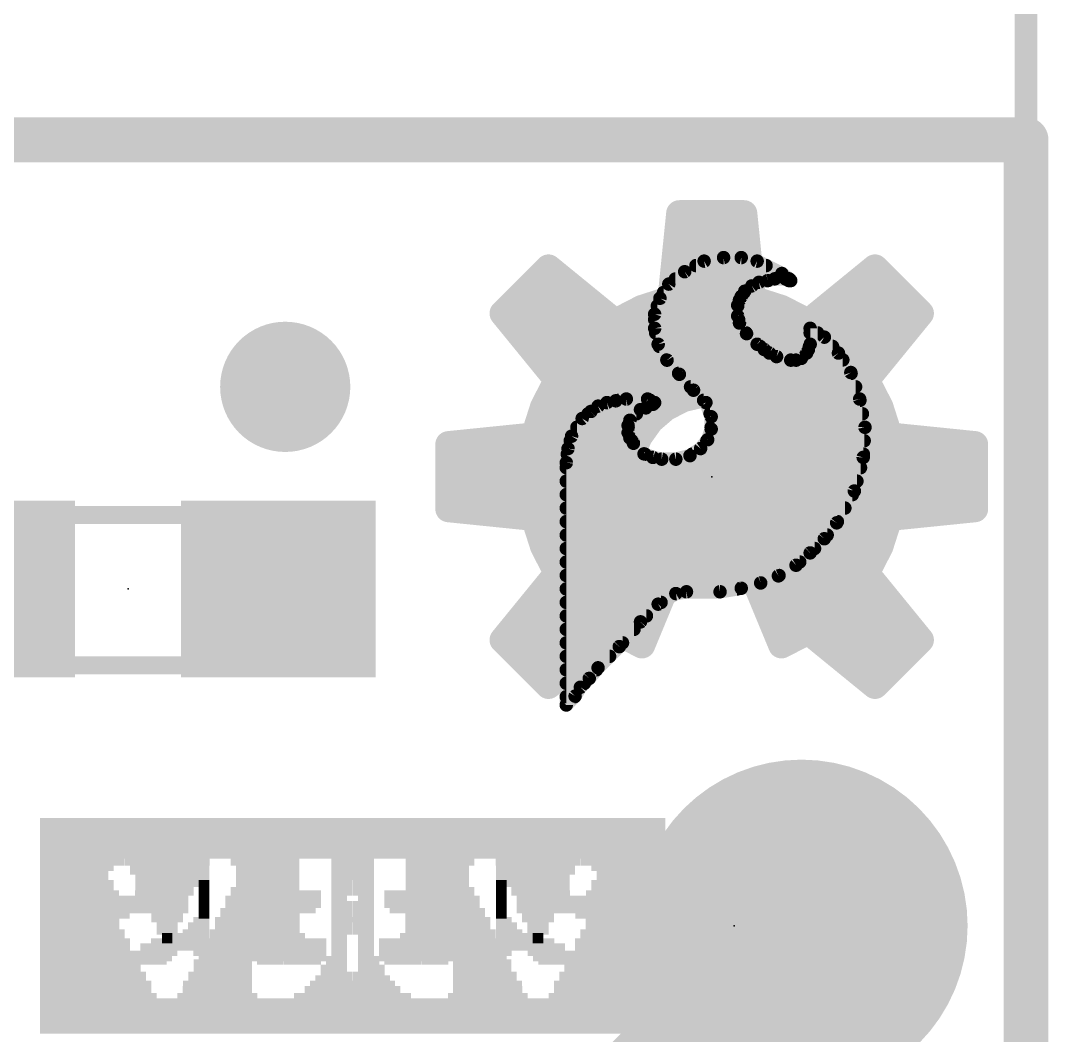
# Model space of a CAD drawing. Extents: x -29 to 78, y -18 to 28.
# Drawn here: x 7.01 to 12.83, y 16.53 to 22.26 of the extents above; entities that cross this region are included whole.
import ezdxf

# ---------------------------------------------------------------- set-up
doc = ezdxf.new("R2010")
doc.units = 0
for name, color, linetype in [('1', 12, 'CONTINUOUS'), ('16', 53, 'CONTINUOUS'), ('17', 254, 'CONTINUOUS'), ('18', 110, 'CONTINUOUS'), ('20', 53, 'CONTINUOUS'), ('21', 41, 'CONTINUOUS'), ('22', 40, 'CONTINUOUS'), ('23', 53, 'CONTINUOUS'), ('24', 53, 'CONTINUOUS'), ('47', 253, 'CONTINUOUS'), ('51', 53, 'CONTINUOUS')]:
    doc.layers.add(name, color=color, linetype=linetype)

# ---------------------------------------------------------------- blocks, each defined once
blk = doc.blocks.new('RECT')
blk.add_solid([(-0.5, -0.5), (0.5, -0.5), (-0.5, 0.5), (0.5, 0.5)])
blk = doc.blocks.new('ROUNDP')
at = {"const_width": 0.5}
blk.add_lwpolyline([(0, -0.25, 1), (0, 0.25, 1), (0, -0.25)], format="xyb", dxfattribs=at)
blk = doc.blocks.new('ROUNDV')
at = {"const_width": 0.5}
blk.add_lwpolyline([(0, -0.25, 1), (0, 0.25, 1), (0, -0.25)], format="xyb", dxfattribs=at)

msp = doc.modelspace()

# ---------------------------------------------------------------- linework, layer by layer
at = {"layer": '1'}
for points, const_width in [([(0, 21.59), (12.7, 21.59)], 0.254), ([(12.7, 21.59), (12.7, 0)], 0.254), ([(9.779, 15.494), (11.43, 17.145)], 0.5842)]:
    msp.add_lwpolyline(points, dxfattribs=dict(at, const_width=const_width))
for points, const_width in [([(12.7635, 21.59, 1), (12.6365, 21.59)], 0.127), ([(12.7, 21.5265, 1), (12.7, 21.6535)], 0.127), ([(11.5333, 17.0417, 1), (11.3267, 17.2483)], 0.2921)]:
    msp.add_lwpolyline(points, format="xyb", dxfattribs=dict(at, const_width=const_width))
at = {"layer": '16', "const_width": 0.254}
for points in [[(0, 21.59), (12.7, 21.59)], [(12.7, 21.59), (12.7, 0)]]:
    msp.add_lwpolyline(points, dxfattribs=at)
at = {"layer": '16', "const_width": 0.127}
for points in [[(12.7635, 21.59, 1), (12.6365, 21.59)], [(12.7, 21.5265, 1), (12.7, 21.6535)]]:
    msp.add_lwpolyline(points, format="xyb", dxfattribs=at)
at = {"layer": '20', "const_width": 0.2032}
for points in [[(0, 21.59), (12.7, 21.59)], [(12.7, 21.59), (12.7, 0)]]:
    msp.add_lwpolyline(points, dxfattribs=at)
at = {"layer": '20', "const_width": 0.1016}
for points in [[(12.7508, 21.59, 1), (12.6492, 21.59)], [(12.7, 21.5392, 1), (12.7, 21.6408)]]:
    msp.add_lwpolyline(points, format="xyb", dxfattribs=at)
at = {"layer": '21', "const_width": 0.0762}
for points in [[(10.879, 20.904), (10.769, 20.844)], [(10.989, 20.924), (10.879, 20.904)], [(11.089, 20.924), (10.989, 20.924)], [(11.179, 20.904), (11.089, 20.924)], [(11.319, 20.834), (11.179, 20.904)], [(10.769, 20.844), (10.679, 20.774)], [(10.8328, 20.8788), (11.2294, 20.8788)], [(10.7158, 20.8026), (11.2734, 20.8026)], [(11.149, 20.764), (11.189, 20.784)], [(11.189, 20.784), (11.239, 20.794)], [(11.239, 20.794), (11.279, 20.804)], [(11.279, 20.804), (11.339, 20.804)], [(11.359, 20.804), (11.319, 20.834)], [(11.339, 20.804), (11.359, 20.794)], [(11.3418, 20.8026), (11.3604, 20.8026)], [(11.369, 20.794), (11.359, 20.804)], [(11.359, 20.794), (11.369, 20.794)], [(10.679, 20.774), (10.629, 20.694)], [(10.6493, 20.7264), (11.1039, 20.7264)], [(11.089, 20.704), (11.109, 20.734)], [(11.109, 20.734), (11.149, 20.764)], [(10.629, 20.694), (10.599, 20.604)], [(11.069, 20.654), (11.079, 20.684)], [(11.079, 20.684), (11.089, 20.704)], [(10.6144, 20.6502), (11.069, 20.6502)], [(11.069, 20.594), (11.069, 20.654)], [(10.599, 20.604), (10.599, 20.524)], [(10.599, 20.574), (11.074, 20.574)], [(11.079, 20.554), (11.069, 20.594)], [(11.119, 20.494), (11.079, 20.554)], [(10.599, 20.524), (10.619, 20.434)], [(10.6048, 20.4978), (11.1165, 20.4978)], [(11.179, 20.434), (11.119, 20.494)], [(11.479, 20.524), (11.479, 20.434)], [(11.559, 20.474), (11.479, 20.524)], [(11.479, 20.4978), (11.5209, 20.4978)], [(10.619, 20.434), (10.669, 20.344)], [(11.219, 20.404), (11.179, 20.434)], [(11.479, 20.434), (11.469, 20.404)], [(11.639, 20.384), (11.559, 20.474)], [(10.6259, 20.4216), (11.1955, 20.4216)], [(11.249, 20.384), (11.219, 20.404)], [(11.289, 20.364), (11.249, 20.384)], [(11.459, 20.384), (11.429, 20.354)], [(11.469, 20.404), (11.459, 20.384)], [(11.4749, 20.4216), (11.6056, 20.4216)], [(11.709, 20.274), (11.639, 20.384)], [(10.6682, 20.3454), (11.3634, 20.3454)], [(10.669, 20.344), (10.739, 20.264)], [(11.369, 20.344), (11.289, 20.364)], [(11.399, 20.344), (11.369, 20.344)], [(11.429, 20.354), (11.399, 20.344)], [(11.4032, 20.3454), (11.6636, 20.3454)], [(10.7345, 20.2692), (11.7106, 20.2692)], [(10.739, 20.264), (10.819, 20.174)], [(11.759, 20.124), (11.709, 20.274)], [(10.8021, 20.193), (11.736, 20.193)], [(10.819, 20.174), (10.889, 20.104)], [(10.279, 20.084), (10.239, 20.054)], [(10.329, 20.104), (10.279, 20.084)], [(10.379, 20.114), (10.329, 20.104)], [(10.439, 20.124), (10.379, 20.114)], [(10.3958, 20.1168), (10.5734, 20.1168)], [(10.559, 20.124), (10.439, 20.124)], [(10.549, 20.074), (10.589, 20.094)], [(10.599, 20.104), (10.559, 20.124)], [(10.589, 20.094), (10.599, 20.104)], [(10.8762, 20.1168), (11.7604, 20.1168)], [(10.889, 20.104), (10.919, 20.024)], [(11.789, 19.964), (11.759, 20.124)], [(10.239, 20.054), (10.189, 20.014)], [(10.2223, 20.0406), (10.4956, 20.0406)], [(10.459, 20.004), (10.519, 20.064)], [(10.519, 20.064), (10.549, 20.074)], [(10.9128, 20.0406), (11.7746, 20.0406)], [(10.189, 20.014), (10.129, 19.914)], [(10.449, 19.974), (10.459, 20.004)], [(10.449, 19.934), (10.449, 19.974)], [(10.919, 20.024), (10.919, 19.954)], [(10.129, 19.914), (10.109, 19.844)], [(10.1592, 19.9644), (10.449, 19.9644)], [(10.459, 19.904), (10.449, 19.934)], [(10.919, 19.954), (10.899, 19.894)], [(10.919, 19.9644), (11.7889, 19.9644)], [(11.779, 19.794), (11.789, 19.964)], [(10.1216, 19.8882), (10.4695, 19.8882)], [(10.479, 19.874), (10.459, 19.904)], [(10.539, 19.814), (10.479, 19.874)], [(10.899, 19.894), (10.859, 19.844)], [(10.8944, 19.8882), (11.7845, 19.8882)], [(10.109, 19.844), (10.099, 19.764)], [(10.105, 19.812), (10.544, 19.812)], [(10.589, 19.794), (10.539, 19.814)], [(10.639, 19.784), (10.589, 19.794)], [(10.799, 19.804), (10.719, 19.784)], [(10.859, 19.844), (10.799, 19.804)], [(10.811, 19.812), (11.7801, 19.812)], [(11.729, 19.604), (11.779, 19.794)], [(10.099, 19.764), (10.099, 18.394)], [(10.099, 19.7358), (11.7637, 19.7358)], [(10.719, 19.784), (10.639, 19.784)], [(10.099, 19.6596), (11.7436, 19.6596)], [(10.099, 19.5834), (11.7176, 19.5834)], [(11.629, 19.424), (11.729, 19.604)], [(10.099, 19.5072), (11.6752, 19.5072)], [(10.099, 19.431), (11.6329, 19.431)], [(11.559, 19.334), (11.629, 19.424)], [(10.099, 19.3548), (11.5752, 19.3548)], [(11.479, 19.254), (11.559, 19.334)], [(10.099, 19.2786), (11.5036, 19.2786)], [(11.399, 19.184), (11.479, 19.254)], [(10.099, 19.2024), (11.42, 19.2024)], [(11.299, 19.124), (11.399, 19.184)], [(10.099, 19.1262), (11.3027, 19.1262)], [(11.199, 19.084), (11.299, 19.124)], [(10.099, 19.05), (11.065, 19.05)], [(10.969, 19.034), (11.089, 19.054)], [(11.089, 19.054), (11.199, 19.084)], [(10.619, 18.964), (10.719, 19.024)], [(10.719, 19.024), (10.779, 19.034)], [(10.779, 19.034), (10.969, 19.034)], [(10.099, 18.9738), (10.6353, 18.9738)], [(10.519, 18.864), (10.619, 18.964)], [(10.099, 18.8976), (10.5526, 18.8976)], [(10.399, 18.724), (10.519, 18.864)], [(10.099, 18.8214), (10.4825, 18.8214)], [(10.099, 18.7452), (10.4172, 18.7452)], [(10.279, 18.604), (10.399, 18.724)], [(10.099, 18.669), (10.344, 18.669)], [(10.099, 18.5928), (10.2697, 18.5928)], [(10.229, 18.544), (10.279, 18.604)], [(10.099, 18.5166), (10.2016, 18.5166)], [(10.179, 18.494), (10.229, 18.544)], [(10.149, 18.444), (10.179, 18.494)], [(10.099, 18.394), (10.149, 18.444)], [(10.099, 18.4404), (10.1454, 18.4404)]]:
    msp.add_lwpolyline(points, dxfattribs=at)
at = {"layer": '21', "const_width": 0.0381}
for points in [[(10.8756, 20.9227, 1), (10.8824, 20.8853)], [(10.8881, 20.8873, 1), (10.8699, 20.9207)], [(10.989, 20.943, 1), (10.989, 20.9049)], [(10.9924, 20.9053, 1), (10.9856, 20.9427)], [(11.0931, 20.9426, 1), (11.0849, 20.9054)], [(11.089, 20.9049, 1), (11.089, 20.943)], [(11.1875, 20.921, 1), (11.1705, 20.887)], [(11.1749, 20.8854, 1), (11.1831, 20.9226)], [(10.7599, 20.8607, 1), (10.7781, 20.8273)], [(10.7807, 20.829, 1), (10.7573, 20.859)], [(10.8328, 20.8979, 1), (10.8328, 20.8598)], [(11.2294, 20.8598, 1), (11.2294, 20.8979)], [(10.7158, 20.8217, 1), (10.7158, 20.7836)], [(11.1853, 20.8027, 1), (11.1927, 20.7653)], [(11.1975, 20.767, 1), (11.1805, 20.801)], [(11.2344, 20.8125, 1), (11.2436, 20.7755)], [(11.2427, 20.7753, 1), (11.2353, 20.8127)], [(11.279, 20.8231, 1), (11.279, 20.785)], [(11.2734, 20.7836, 1), (11.2734, 20.8217)], [(11.2836, 20.7855, 1), (11.2744, 20.8225)], [(11.3304, 20.8492, 1), (11.3076, 20.8188)], [(11.3105, 20.817, 1), (11.3275, 20.851)], [(11.3475, 20.821, 1), (11.3305, 20.787)], [(11.3418, 20.8217, 1), (11.3418, 20.7836)], [(11.339, 20.785, 1), (11.339, 20.8231)], [(11.3725, 20.8175, 1), (11.3455, 20.7905)], [(11.359, 20.8131, 1), (11.359, 20.775)], [(11.3476, 20.7888, 1), (11.3704, 20.8192)], [(11.3505, 20.777, 1), (11.3675, 20.811)], [(11.3555, 20.7805, 1), (11.3825, 20.8075)], [(11.3604, 20.7836, 1), (11.3604, 20.8217)], [(11.369, 20.775, 1), (11.369, 20.8131)], [(10.6493, 20.7455, 1), (10.6493, 20.7074)], [(10.6673, 20.789, 1), (10.6907, 20.759)], [(10.6952, 20.7639, 1), (10.6628, 20.7841)], [(11.0976, 20.7492, 1), (11.1204, 20.7188)], [(11.1249, 20.7234, 1), (11.0931, 20.7446)], [(11.1039, 20.7074, 1), (11.1039, 20.7455)], [(11.1405, 20.781, 1), (11.1575, 20.747)], [(11.1604, 20.7488, 1), (11.1376, 20.7792)], [(10.6128, 20.7041, 1), (10.6452, 20.6839)], [(10.6471, 20.688, 1), (10.6109, 20.7)], [(11.062, 20.6925, 1), (11.096, 20.6755)], [(11.0971, 20.678, 1), (11.0609, 20.69)], [(11.0731, 20.7146, 1), (11.1049, 20.6934)], [(11.106, 20.6955, 1), (11.072, 20.7125)], [(10.6144, 20.6693, 1), (10.6144, 20.6312)], [(11.0509, 20.66, 1), (11.0871, 20.648)], [(11.0881, 20.654, 1), (11.05, 20.654)], [(11.069, 20.6312, 1), (11.069, 20.6693)], [(10.5809, 20.61, 1), (10.6171, 20.598)], [(10.599, 20.5931, 1), (10.599, 20.555)], [(10.6181, 20.604, 1), (10.58, 20.604)], [(11.0875, 20.5986, 1), (11.0505, 20.5894)], [(11.05, 20.594, 1), (11.0881, 20.594)], [(11.0949, 20.5646, 1), (11.0631, 20.5434)], [(11.074, 20.555, 1), (11.074, 20.5931)], [(10.6176, 20.5281, 1), (10.5804, 20.5199)], [(10.58, 20.524, 1), (10.6181, 20.524)], [(10.6048, 20.5169, 1), (10.6048, 20.4788)], [(11.0605, 20.5494, 1), (11.0975, 20.5586)], [(11.1325, 20.5075, 1), (11.1055, 20.4805)], [(11.1165, 20.4788, 1), (11.1165, 20.5169)], [(11.4891, 20.5402, 1), (11.4689, 20.5078)], [(11.479, 20.5169, 1), (11.479, 20.4788)], [(11.4981, 20.524, 1), (11.46, 20.524)], [(11.5209, 20.4788, 1), (11.5209, 20.5169)], [(10.6357, 20.4433, 1), (10.6023, 20.4247)], [(11.1031, 20.4834, 1), (11.1349, 20.5046)], [(11.1904, 20.4492, 1), (11.1676, 20.4188)], [(11.4971, 20.428, 1), (11.4609, 20.44)], [(11.5732, 20.4867, 1), (11.5448, 20.4613)], [(11.5489, 20.4578, 1), (11.5691, 20.4902)], [(10.6004, 20.4299, 1), (10.6376, 20.4381)], [(10.6259, 20.4407, 1), (10.6259, 20.4026)], [(11.1655, 20.4205, 1), (11.1925, 20.4475)], [(11.1955, 20.4026, 1), (11.1955, 20.4407)], [(11.2296, 20.4199, 1), (11.2084, 20.3881)], [(11.2076, 20.3888, 1), (11.2304, 20.4192)], [(11.2575, 20.401, 1), (11.2405, 20.367)], [(11.2384, 20.3681, 1), (11.2596, 20.3999)], [(11.4725, 20.3705, 1), (11.4455, 20.3975)], [(11.4509, 20.41, 1), (11.4871, 20.398)], [(11.486, 20.3955, 1), (11.452, 20.4125)], [(11.4749, 20.4407, 1), (11.4749, 20.4026)], [(11.46, 20.434, 1), (11.4981, 20.434)], [(11.6056, 20.4026, 1), (11.6056, 20.4407)], [(11.6551, 20.3942, 1), (11.6229, 20.3738)], [(11.6248, 20.3713, 1), (11.6532, 20.3967)], [(10.6682, 20.3645, 1), (10.6682, 20.3264)], [(10.6833, 20.3565, 1), (10.6547, 20.3315)], [(10.6523, 20.3347, 1), (10.6857, 20.3533)], [(11.2936, 20.3825, 1), (11.2844, 20.3455)], [(11.2805, 20.347, 1), (11.2975, 20.381)], [(11.369, 20.3631, 1), (11.369, 20.325)], [(11.3634, 20.3264, 1), (11.3634, 20.3645)], [(11.3644, 20.3255, 1), (11.3736, 20.3625)], [(11.393, 20.3621, 1), (11.405, 20.3259)], [(11.4032, 20.3645, 1), (11.4032, 20.3264)], [(11.399, 20.325, 1), (11.399, 20.3631)], [(11.4155, 20.3675, 1), (11.4425, 20.3405)], [(11.435, 20.3359, 1), (11.423, 20.3721)], [(11.442, 20.3925, 1), (11.476, 20.3755)], [(11.6636, 20.3264, 1), (11.6636, 20.3645)], [(10.7345, 20.2883, 1), (10.7345, 20.2502)], [(10.7532, 20.2767, 1), (10.7248, 20.2513)], [(11.7271, 20.28, 1), (11.6909, 20.268)], [(11.6929, 20.2638, 1), (11.7251, 20.2842)], [(11.7106, 20.2502, 1), (11.7106, 20.2883)], [(10.7247, 20.2515, 1), (10.7533, 20.2765)], [(10.8021, 20.2121, 1), (10.8021, 20.174)], [(10.8325, 20.1875, 1), (10.8055, 20.1605)], [(10.8048, 20.1613, 1), (10.8332, 20.1867)], [(11.736, 20.174, 1), (11.736, 20.2121)], [(10.2904, 20.0688, 1), (10.2676, 20.0992)], [(10.3253, 20.1227, 1), (10.3327, 20.0853)], [(10.3361, 20.0863, 1), (10.3219, 20.1217)], [(10.3759, 20.1328, 1), (10.3821, 20.0952)], [(10.3827, 20.0953, 1), (10.3753, 20.1327)], [(10.3958, 20.1359, 1), (10.3958, 20.0978)], [(10.439, 20.1431, 1), (10.439, 20.105)], [(10.4421, 20.1052, 1), (10.4359, 20.1428)], [(10.5675, 20.141, 1), (10.5505, 20.107)], [(10.559, 20.105, 1), (10.559, 20.1431)], [(10.5755, 20.1075, 1), (10.6025, 20.0805)], [(10.5734, 20.0978, 1), (10.5734, 20.1359)], [(10.5975, 20.077, 1), (10.5805, 20.111)], [(10.6125, 20.0905, 1), (10.5855, 20.1175)], [(10.5905, 20.087, 1), (10.6075, 20.121)], [(10.8762, 20.1359, 1), (10.8762, 20.0978)], [(10.9068, 20.1107, 1), (10.8712, 20.0973)], [(10.8755, 20.0905, 1), (10.9025, 20.1175)], [(11.7777, 20.1275, 1), (11.7403, 20.1205)], [(11.7409, 20.118, 1), (11.7771, 20.13)], [(11.7604, 20.0978, 1), (11.7604, 20.1359)], [(10.2223, 20.0597, 1), (10.2223, 20.0216)], [(10.2276, 20.0692, 1), (10.2504, 20.0388)], [(10.2509, 20.0391, 1), (10.2271, 20.0689)], [(10.2719, 20.1017, 1), (10.2861, 20.0663)], [(10.4956, 20.0216, 1), (10.4956, 20.0597)], [(10.513, 20.0821, 1), (10.525, 20.0459)], [(10.5325, 20.0505, 1), (10.5055, 20.0775)], [(10.5405, 20.091, 1), (10.5575, 20.057)], [(10.555, 20.0559, 1), (10.543, 20.0921)], [(10.9128, 20.0597, 1), (10.9128, 20.0216)], [(11.7746, 20.0216, 1), (11.7746, 20.0597)], [(10.1771, 20.0289, 1), (10.2009, 19.9991)], [(10.2053, 20.0042, 1), (10.1727, 20.0238)], [(10.468, 19.974, 1), (10.4299, 19.974)], [(10.4455, 20.0175, 1), (10.4725, 19.9905)], [(10.4771, 19.998, 1), (10.4409, 20.01)], [(10.9381, 20.024, 1), (10.9, 20.024)], [(10.9012, 20.0173, 1), (10.9368, 20.0307)], [(10.1473, 19.9088, 1), (10.1107, 19.9192)], [(10.1592, 19.9835, 1), (10.1592, 19.9454)], [(10.4299, 19.934, 1), (10.468, 19.934)], [(10.4309, 19.98, 1), (10.4671, 19.968)], [(10.4671, 19.94, 1), (10.4309, 19.928)], [(10.449, 19.9454, 1), (10.449, 19.9835)], [(10.919, 19.9835, 1), (10.919, 19.9454)], [(10.9, 19.954, 1), (10.9381, 19.954)], [(10.9371, 19.948, 1), (10.9009, 19.96)], [(11.808, 19.9629, 1), (11.77, 19.9651)], [(11.7703, 19.9605, 1), (11.8077, 19.9675)], [(11.7889, 19.9454, 1), (11.7889, 19.9835)], [(10.1216, 19.9073, 1), (10.1216, 19.8692)], [(10.1127, 19.9238, 1), (10.1453, 19.9042)], [(10.4749, 19.9146, 1), (10.4431, 19.8934)], [(10.4409, 19.898, 1), (10.4771, 19.91)], [(10.4925, 19.8875, 1), (10.4655, 19.8605)], [(10.4631, 19.8634, 1), (10.4949, 19.8846)], [(10.4695, 19.8692, 1), (10.4695, 19.9073)], [(10.8944, 19.9073, 1), (10.8944, 19.8692)], [(10.8809, 19.9, 1), (10.9171, 19.888)], [(10.9139, 19.8821, 1), (10.8841, 19.9059)], [(11.7845, 19.8692, 1), (11.7845, 19.9073)], [(10.105, 19.8311, 1), (10.105, 19.793)], [(10.0907, 19.8492, 1), (10.1273, 19.8388)], [(10.1279, 19.8416, 1), (10.0901, 19.8464)], [(10.5461, 19.8317, 1), (10.5319, 19.7963)], [(10.5255, 19.8005, 1), (10.5525, 19.8275)], [(10.544, 19.793, 1), (10.544, 19.8311)], [(10.5927, 19.8127, 1), (10.5853, 19.7753)], [(10.5819, 19.7763, 1), (10.5961, 19.8117)], [(10.7884, 19.8199, 1), (10.8096, 19.7881)], [(10.811, 19.8311, 1), (10.811, 19.793)], [(10.8036, 19.7855, 1), (10.7944, 19.8225)], [(10.8441, 19.8559, 1), (10.8739, 19.8321)], [(10.8696, 19.8281, 1), (10.8484, 19.8599)], [(11.7974, 19.7892, 1), (11.7606, 19.7988)], [(11.7801, 19.793, 1), (11.7801, 19.8311)], [(10.0801, 19.7664, 1), (10.1179, 19.7616)], [(10.099, 19.7549, 1), (10.099, 19.7168)], [(10.1181, 19.764, 1), (10.08, 19.764)], [(10.639, 19.8031, 1), (10.639, 19.765)], [(10.6353, 19.7653, 1), (10.6427, 19.8027)], [(10.7144, 19.8025, 1), (10.7236, 19.7655)], [(10.719, 19.765, 1), (10.719, 19.8031)], [(11.76, 19.7951, 1), (11.798, 19.7929)], [(11.7637, 19.7168, 1), (11.7637, 19.7549)], [(10.099, 19.6787, 1), (10.099, 19.6406)], [(11.7436, 19.6406, 1), (11.7436, 19.6787)], [(10.099, 19.6025, 1), (10.099, 19.5644)], [(11.7106, 19.6088, 1), (11.7474, 19.5992)], [(11.7457, 19.5947, 1), (11.7123, 19.6133)], [(11.7176, 19.5644, 1), (11.7176, 19.6025)], [(10.099, 19.5263, 1), (10.099, 19.4882)], [(11.6752, 19.4882, 1), (11.6752, 19.5263)], [(10.099, 19.4501, 1), (10.099, 19.412)], [(11.6123, 19.4333, 1), (11.6457, 19.4147)], [(11.644, 19.4123, 1), (11.614, 19.4357)], [(11.6329, 19.412, 1), (11.6329, 19.4501)], [(10.099, 19.3739, 1), (10.099, 19.3358)], [(11.5725, 19.3205, 1), (11.5455, 19.3475)], [(11.5752, 19.3358, 1), (11.5752, 19.3739)], [(10.099, 19.2977, 1), (10.099, 19.2596)], [(11.5036, 19.2596, 1), (11.5036, 19.2977)], [(11.544, 19.3457, 1), (11.574, 19.3223)], [(11.4655, 19.2675, 1), (11.4925, 19.2405)], [(11.4915, 19.2397, 1), (11.4665, 19.2683)], [(10.099, 19.2215, 1), (10.099, 19.1834)], [(11.3865, 19.1983, 1), (11.4115, 19.1697)], [(11.4088, 19.1677, 1), (11.3892, 19.2003)], [(11.42, 19.1834, 1), (11.42, 19.2215)], [(10.099, 19.1453, 1), (10.099, 19.1072)], [(11.2892, 19.1403, 1), (11.3088, 19.1077)], [(11.3061, 19.1063, 1), (11.2919, 19.1417)], [(11.3027, 19.1072, 1), (11.3027, 19.1453)], [(10.099, 19.0691, 1), (10.099, 19.031)], [(11.065, 19.031, 1), (11.065, 19.0691)], [(11.084, 19.0724, 1), (11.094, 19.0356)], [(11.0921, 19.0352, 1), (11.0859, 19.0728)], [(11.1919, 19.1017, 1), (11.2061, 19.0663)], [(11.204, 19.0656, 1), (11.194, 19.1024)], [(10.7159, 19.0428, 1), (10.7221, 19.0052)], [(10.7288, 19.0077, 1), (10.7092, 19.0403)], [(10.779, 19.0531, 1), (10.779, 19.015)], [(10.7821, 19.0152, 1), (10.7759, 19.0528)], [(10.9659, 19.0528, 1), (10.9721, 19.0152)], [(10.969, 19.015, 1), (10.969, 19.0531)], [(10.099, 18.9929, 1), (10.099, 18.9548)], [(10.6092, 18.9803, 1), (10.6288, 18.9477)], [(10.6325, 18.9505, 1), (10.6055, 18.9775)], [(10.6353, 18.9548, 1), (10.6353, 18.9929)], [(10.099, 18.9167, 1), (10.099, 18.8786)], [(10.5335, 18.8516, 1), (10.5045, 18.8764)], [(10.5526, 18.8786, 1), (10.5526, 18.9167)], [(10.099, 18.8405, 1), (10.099, 18.8024)], [(10.4825, 18.8024, 1), (10.4825, 18.8405)], [(10.5055, 18.8775, 1), (10.5325, 18.8505)], [(10.099, 18.7643, 1), (10.099, 18.7262)], [(10.3845, 18.7364, 1), (10.4135, 18.7116)], [(10.4125, 18.7105, 1), (10.3855, 18.7375)], [(10.4172, 18.7262, 1), (10.4172, 18.7643)], [(10.099, 18.6881, 1), (10.099, 18.65)], [(10.344, 18.65, 1), (10.344, 18.6881)], [(10.099, 18.6119, 1), (10.099, 18.5738)], [(10.2655, 18.6175, 1), (10.2925, 18.5905)], [(10.2936, 18.5918, 1), (10.2644, 18.6162)], [(10.2697, 18.5738, 1), (10.2697, 18.6119)], [(10.099, 18.5357, 1), (10.099, 18.4976)], [(10.2016, 18.4976, 1), (10.2016, 18.5357)], [(10.2144, 18.5562, 1), (10.2436, 18.5318)], [(10.2425, 18.5305, 1), (10.2155, 18.5575)], [(10.1655, 18.5075, 1), (10.1925, 18.4805)], [(10.1953, 18.4842, 1), (10.1627, 18.5038)], [(10.099, 18.4595, 1), (10.099, 18.4214)], [(10.1327, 18.4538, 1), (10.1653, 18.4342)], [(10.1625, 18.4305, 1), (10.1355, 18.4575)], [(10.1454, 18.4214, 1), (10.1454, 18.4595)], [(10.0855, 18.4075, 1), (10.1125, 18.3805)], [(10.08, 18.394, 1), (10.1181, 18.394)]]:
    msp.add_lwpolyline(points, format="xyb", dxfattribs=at)
at = {"layer": '22', "const_width": 0.15}
for points in [[(10.69, 20.6899), (10.7392, 21.1738)], [(10.7392, 21.1738), (11.1048, 21.1738)], [(11.1048, 21.1738), (11.154, 20.6899)], [(10.7368, 21.15), (11.1072, 21.15)], [(10.7215, 21), (11.1225, 21)], [(9.74, 20.6085), (9.9985, 20.867)], [(9.9985, 20.867), (10.3755, 20.5596)], [(11.4685, 20.5596), (11.8455, 20.867)], [(11.8455, 20.867), (12.104, 20.6085)], [(9.9815, 20.85), (10.0193, 20.85)], [(10.7063, 20.85), (11.1377, 20.85)], [(11.8247, 20.85), (11.8625, 20.85)], [(9.8315, 20.7), (10.2033, 20.7)], [(10.5273, 20.6378), (10.69, 20.6899)], [(10.691, 20.7), (11.153, 20.7)], [(11.154, 20.6899), (11.3167, 20.6378)], [(11.6407, 20.7), (12.0125, 20.7)], [(10.3755, 20.5596), (10.5273, 20.6378)], [(11.3167, 20.6378), (11.4685, 20.5596)], [(10.0474, 20.2315), (9.74, 20.6085)], [(12.104, 20.6085), (11.7966, 20.2315)], [(9.7877, 20.55), (12.0563, 20.55)], [(9.91, 20.4), (11.934, 20.4)], [(9.9692, 20.0797), (10.0474, 20.2315)], [(10.0323, 20.25), (11.8117, 20.25)], [(11.7966, 20.2315), (11.8748, 20.0797)], [(10.7618, 20.1254), (10.6617, 20.0746)], [(10.871, 20.1508), (10.7618, 20.1254)], [(10.9832, 20.1496), (10.871, 20.1508)], [(11.0919, 20.1218), (10.9832, 20.1496)], [(11.1909, 20.0689), (11.0919, 20.1218)], [(9.9171, 19.917), (9.9692, 20.0797)], [(9.9797, 20.1), (10.7117, 20.1)], [(10.6617, 20.0746), (10.5765, 20.0016)], [(11.1327, 20.1), (11.8643, 20.1)], [(11.2744, 19.994), (11.1909, 20.0689)], [(11.8748, 20.0797), (11.9269, 19.917)], [(10.5765, 20.0016), (10.5112, 19.9104)], [(11.3378, 19.9014), (11.2744, 19.994)], [(9.9277, 19.95), (10.5395, 19.95)], [(11.3046, 19.95), (11.9163, 19.95)], [(9.4332, 19.8678), (9.9171, 19.917)], [(10.5112, 19.9104), (10.4693, 19.8063)], [(11.3773, 19.7964), (11.3378, 19.9014)], [(11.9269, 19.917), (12.4108, 19.8678)], [(9.4332, 19.5022), (9.4332, 19.8678)], [(12.4108, 19.8678), (12.4108, 19.5022)], [(9.4332, 19.8), (10.4684, 19.8)], [(10.4693, 19.8063), (10.4535, 19.6952)], [(11.376, 19.8), (12.4108, 19.8)], [(11.3908, 19.685), (11.3773, 19.7964)], [(9.4332, 19.65), (10.4579, 19.65)], [(10.4535, 19.6952), (10.4645, 19.5835)], [(11.3779, 19.5756), (11.3908, 19.685)], [(11.3867, 19.65), (12.4108, 19.65)], [(10.4645, 19.5835), (10.5017, 19.4777)], [(11.3397, 19.4722), (11.3779, 19.5756)], [(9.9171, 19.453), (9.4332, 19.5022)], [(9.4548, 19.5), (10.4938, 19.5)], [(10.5017, 19.4777), (10.563, 19.3837)], [(11.2785, 19.3805), (11.3397, 19.4722)], [(11.35, 19.5), (12.3892, 19.5)], [(12.4108, 19.5022), (11.9269, 19.453)], [(9.9692, 19.2903), (9.9171, 19.453)], [(11.9269, 19.453), (11.8748, 19.2903)], [(9.9501, 19.35), (10.5989, 19.35)], [(10.563, 19.3837), (10.6448, 19.307)], [(11.1976, 19.3057), (11.2785, 19.3805)], [(11.2454, 19.35), (11.8939, 19.35)], [(10.0474, 19.1385), (9.9692, 19.2903)], [(10.6448, 19.307), (10.7426, 19.2519)], [(11.1014, 19.2519), (11.1976, 19.3057)], [(11.8748, 19.2903), (11.7966, 19.1385)], [(10.7426, 19.2519), (10.5273, 18.7322)], [(11.3167, 18.7322), (11.1014, 19.2519)], [(10.0157, 19.2), (10.7211, 19.2)], [(11.1229, 19.2), (11.8283, 19.2)], [(9.74, 18.7615), (10.0474, 19.1385)], [(11.7966, 19.1385), (12.104, 18.7615)], [(9.9752, 19.05), (10.659, 19.05)], [(11.185, 19.05), (11.8688, 19.05)], [(9.8529, 18.9), (10.5968, 18.9)], [(11.2472, 18.9), (11.9911, 18.9)], [(10.3755, 18.8104), (9.9985, 18.503)], [(10.5273, 18.7322), (10.3755, 18.8104)], [(11.4685, 18.8104), (11.3167, 18.7322)], [(11.8455, 18.503), (11.4685, 18.8104)], [(9.9985, 18.503), (9.74, 18.7615)], [(9.7515, 18.75), (10.3014, 18.75)], [(10.4928, 18.75), (10.5347, 18.75)], [(11.3093, 18.75), (11.3513, 18.75)], [(11.5426, 18.75), (12.0925, 18.75)], [(12.104, 18.7615), (11.8455, 18.503)], [(9.9015, 18.6), (10.1175, 18.6)], [(11.7265, 18.6), (11.9425, 18.6)]]:
    msp.add_lwpolyline(points, dxfattribs=at)
at = {"layer": '22', "const_width": 0.075}
for points in [[(10.7392, 21.2113, 1), (10.7392, 21.1363)], [(10.7765, 21.17, 1), (10.7019, 21.1776)], [(11.1421, 21.1776, 1), (11.0675, 21.17)], [(11.1048, 21.1363, 1), (11.1048, 21.2113)], [(10.7368, 21.1875, 1), (10.7368, 21.1125)], [(11.1072, 21.1125, 1), (11.1072, 21.1875)], [(10.7215, 21.0375, 1), (10.7215, 20.9625)], [(11.1225, 20.9625, 1), (11.1225, 21.0375)], [(10.0222, 20.8961, 1), (9.9748, 20.8379)], [(10.025, 20.8405, 1), (9.972, 20.8935)], [(11.872, 20.8935, 1), (11.819, 20.8405)], [(11.8692, 20.8379, 1), (11.8218, 20.8961)], [(9.9815, 20.8875, 1), (9.9815, 20.8125)], [(10.0193, 20.8125, 1), (10.0193, 20.8875)], [(10.7063, 20.8875, 1), (10.7063, 20.8125)], [(11.1377, 20.8125, 1), (11.1377, 20.8875)], [(11.8247, 20.8875, 1), (11.8247, 20.8125)], [(11.8625, 20.8125, 1), (11.8625, 20.8875)], [(9.8315, 20.7375, 1), (9.8315, 20.6625)], [(10.2033, 20.6625, 1), (10.2033, 20.7375)], [(10.691, 20.7375, 1), (10.691, 20.6625)], [(10.7014, 20.6542, 1), (10.6786, 20.7256)], [(11.1654, 20.7256, 1), (11.1426, 20.6542)], [(11.153, 20.6625, 1), (11.153, 20.7375)], [(11.6407, 20.7375, 1), (11.6407, 20.6625)], [(12.0125, 20.6625, 1), (12.0125, 20.7375)], [(10.5159, 20.6735, 1), (10.5388, 20.6021)], [(10.5445, 20.6045, 1), (10.5102, 20.6712)], [(10.6527, 20.6937, 1), (10.7273, 20.6861)], [(11.1167, 20.6861, 1), (11.1913, 20.6937)], [(11.3338, 20.6712, 1), (11.2995, 20.6045)], [(11.3052, 20.6021, 1), (11.3281, 20.6735)], [(9.7691, 20.6322, 1), (9.7109, 20.5848)], [(9.7135, 20.635, 1), (9.7665, 20.582)], [(12.1331, 20.5848, 1), (12.0749, 20.6322)], [(12.0775, 20.582, 1), (12.1305, 20.635)], [(9.7877, 20.5875, 1), (9.7877, 20.5125)], [(10.3583, 20.5929, 1), (10.3927, 20.5263)], [(10.3518, 20.5305, 1), (10.3992, 20.5887)], [(11.4448, 20.5887, 1), (11.4922, 20.5305)], [(11.4513, 20.5263, 1), (11.4857, 20.5929)], [(12.0563, 20.5125, 1), (12.0563, 20.5875)], [(9.91, 20.4375, 1), (9.91, 20.3625)], [(11.934, 20.3625, 1), (11.934, 20.4375)], [(10.0323, 20.2875, 1), (10.0323, 20.2125)], [(10.0807, 20.2143, 1), (10.0141, 20.2487)], [(11.8299, 20.2487, 1), (11.7633, 20.2143)], [(11.8117, 20.2125, 1), (11.8117, 20.2875)], [(10.0183, 20.2078, 1), (10.0765, 20.2552)], [(11.7675, 20.2552, 1), (11.8257, 20.2078)], [(10.7532, 20.1619, 1), (10.7703, 20.0888)], [(10.7787, 20.0919, 1), (10.7448, 20.1588)], [(10.8714, 20.1883, 1), (10.8706, 20.1133)], [(10.8795, 20.1143, 1), (10.8625, 20.1874)], [(10.9925, 20.1859, 1), (10.9739, 20.1133)], [(10.9828, 20.1121, 1), (10.9836, 20.1871)], [(11.1096, 20.1548, 1), (11.0742, 20.0887)], [(11.0826, 20.0854, 1), (11.1012, 20.1581)], [(9.9358, 20.0968, 1), (10.0025, 20.0625)], [(10.0049, 20.0682, 1), (9.9335, 20.0911)], [(9.9797, 20.1375, 1), (9.9797, 20.0625)], [(10.6447, 20.1081, 1), (10.6786, 20.0412)], [(10.6861, 20.0462, 1), (10.6373, 20.1031)], [(10.7117, 20.0625, 1), (10.7117, 20.1375)], [(11.1327, 20.1375, 1), (11.1327, 20.0625)], [(11.2159, 20.0968, 1), (11.1659, 20.041)], [(11.1732, 20.0358, 1), (11.2086, 20.102)], [(11.9105, 20.0911, 1), (11.8391, 20.0682)], [(11.8415, 20.0625, 1), (11.9082, 20.0968)], [(11.8643, 20.0625, 1), (11.8643, 20.1375)], [(10.5521, 20.03, 1), (10.6009, 19.9731)], [(10.607, 19.9797, 1), (10.546, 20.0234)], [(11.3054, 20.0152, 1), (11.2435, 19.9728)], [(9.9277, 19.9875, 1), (9.9277, 19.9125)], [(10.5395, 19.9125, 1), (10.5395, 19.9875)], [(11.2494, 19.9661, 1), (11.2995, 20.0219)], [(11.3046, 19.9875, 1), (11.3046, 19.9125)], [(11.9163, 19.9125, 1), (11.9163, 19.9875)], [(9.8814, 19.9284, 1), (9.9528, 19.9056)], [(9.9209, 19.8797, 1), (9.9133, 19.9543)], [(10.4807, 19.9322, 1), (10.5416, 19.8885)], [(10.5459, 19.8964, 1), (10.4764, 19.9244)], [(11.3729, 19.9146, 1), (11.3027, 19.8882)], [(11.3069, 19.8802, 1), (11.3688, 19.9226)], [(11.9307, 19.9543, 1), (11.9231, 19.8797)], [(11.8912, 19.9056, 1), (11.9626, 19.9284)], [(9.4707, 19.8678, 1), (9.3957, 19.8678)], [(9.4294, 19.9051, 1), (9.437, 19.8305)], [(12.4483, 19.8678, 1), (12.3733, 19.8678)], [(12.407, 19.8305, 1), (12.4146, 19.9051)], [(9.4332, 19.8375, 1), (9.4332, 19.7625)], [(10.4345, 19.8202, 1), (10.5041, 19.7923)], [(10.5065, 19.801, 1), (10.4322, 19.8116)], [(10.4684, 19.7625, 1), (10.4684, 19.8375)], [(11.376, 19.8375, 1), (11.376, 19.7625)], [(11.4146, 19.8009, 1), (11.3401, 19.7919)], [(11.3423, 19.7832, 1), (11.4124, 19.8096)], [(12.4108, 19.7625, 1), (12.4108, 19.8375)], [(9.4332, 19.6875, 1), (9.4332, 19.6125)], [(10.4908, 19.6988, 1), (10.4161, 19.6915)], [(10.4163, 19.7005, 1), (10.4906, 19.6899)], [(10.4579, 19.6125, 1), (10.4579, 19.6875)], [(11.3867, 19.6875, 1), (11.3867, 19.6125)], [(11.428, 19.6806, 1), (11.3536, 19.6894)], [(11.3536, 19.6805, 1), (11.428, 19.6895)], [(12.4108, 19.6125, 1), (12.4108, 19.6875)], [(10.4998, 19.596, 1), (10.4291, 19.5711)], [(10.4271, 19.5798, 1), (10.5018, 19.5872)], [(11.3406, 19.58, 1), (11.4151, 19.5712)], [(11.413, 19.5626, 1), (11.3427, 19.5885)], [(9.437, 19.5395, 1), (9.4294, 19.4649)], [(9.3957, 19.5022, 1), (9.4707, 19.5022)], [(9.4548, 19.5375, 1), (9.4548, 19.4625)], [(10.5331, 19.4981, 1), (10.4702, 19.4572)], [(10.4938, 19.4625, 1), (10.4938, 19.5375)], [(11.3709, 19.4513, 1), (11.3085, 19.493)], [(11.35, 19.5375, 1), (11.35, 19.4625)], [(12.3733, 19.5022, 1), (12.4483, 19.5022)], [(12.3892, 19.4625, 1), (12.3892, 19.5375)], [(12.4146, 19.4649, 1), (12.407, 19.5395)], [(9.9528, 19.4644, 1), (9.8814, 19.4416)], [(9.9133, 19.4157, 1), (9.9209, 19.4903)], [(10.4663, 19.4652, 1), (10.537, 19.4901)], [(11.3045, 19.4851, 1), (11.3749, 19.4592)], [(11.9231, 19.4903, 1), (11.9307, 19.4157)], [(11.9626, 19.4416, 1), (11.8912, 19.4644)], [(9.9501, 19.3875, 1), (9.9501, 19.3125)], [(10.5886, 19.411, 1), (10.5373, 19.3563)], [(10.5315, 19.3632, 1), (10.5944, 19.4042)], [(10.5989, 19.3125, 1), (10.5989, 19.3875)], [(11.2454, 19.3875, 1), (11.2454, 19.3125)], [(11.2473, 19.4014, 1), (11.3097, 19.3597)], [(11.3039, 19.353, 1), (11.253, 19.4081)], [(11.8939, 19.3125, 1), (11.8939, 19.3875)], [(10.0025, 19.3075, 1), (9.9358, 19.2732)], [(10.6632, 19.3396, 1), (10.6264, 19.2743)], [(10.6192, 19.2796, 1), (10.6705, 19.3343)], [(11.1721, 19.3333, 1), (11.223, 19.2782)], [(11.2159, 19.273, 1), (11.1792, 19.3385)], [(11.9082, 19.2732, 1), (11.8415, 19.3075)], [(9.9335, 19.2789, 1), (10.0049, 19.3018)], [(10.7772, 19.2375, 1), (10.708, 19.2663)], [(10.7242, 19.2192, 1), (10.761, 19.2846)], [(11.136, 19.2663, 1), (11.0668, 19.2375)], [(11.0831, 19.2846, 1), (11.1197, 19.2192)], [(11.8391, 19.3018, 1), (11.9105, 19.2789)], [(10.0157, 19.2375, 1), (10.0157, 19.1625)], [(10.7211, 19.1625, 1), (10.7211, 19.2375)], [(11.1229, 19.2375, 1), (11.1229, 19.1625)], [(11.8283, 19.1625, 1), (11.8283, 19.2375)], [(10.0141, 19.1213, 1), (10.0807, 19.1557)], [(10.0765, 19.1148, 1), (10.0183, 19.1622)], [(11.8257, 19.1622, 1), (11.7675, 19.1148)], [(11.7633, 19.1557, 1), (11.8299, 19.1213)], [(9.9752, 19.0875, 1), (9.9752, 19.0125)], [(10.659, 19.0125, 1), (10.659, 19.0875)], [(11.185, 19.0875, 1), (11.185, 19.0125)], [(11.8688, 19.0125, 1), (11.8688, 19.0875)], [(9.8529, 18.9375, 1), (9.8529, 18.8625)], [(10.5968, 18.8625, 1), (10.5968, 18.9375)], [(11.2472, 18.9375, 1), (11.2472, 18.8625)], [(11.9911, 18.8625, 1), (11.9911, 18.9375)], [(10.3927, 18.8437, 1), (10.3583, 18.7771)], [(10.3992, 18.7813, 1), (10.3518, 18.8395)], [(11.4922, 18.8395, 1), (11.4448, 18.7813)], [(11.4857, 18.7771, 1), (11.4513, 18.8437)], [(9.7665, 18.788, 1), (9.7135, 18.735)], [(9.7109, 18.7852, 1), (9.7691, 18.7378)], [(9.7515, 18.7875, 1), (9.7515, 18.7125)], [(10.3014, 18.7125, 1), (10.3014, 18.7875)], [(10.4928, 18.7875, 1), (10.4928, 18.7125)], [(10.4927, 18.7466, 1), (10.5619, 18.7178)], [(10.5101, 18.6989, 1), (10.5445, 18.7655)], [(10.5347, 18.7125, 1), (10.5347, 18.7875)], [(11.3093, 18.7875, 1), (11.3093, 18.7125)], [(11.2995, 18.7655, 1), (11.3339, 18.6989)], [(11.2821, 18.7178, 1), (11.3513, 18.7466)], [(11.3513, 18.7125, 1), (11.3513, 18.7875)], [(11.5426, 18.7875, 1), (11.5426, 18.7125)], [(12.0749, 18.7378, 1), (12.1331, 18.7852)], [(12.1305, 18.735, 1), (12.0775, 18.788)], [(12.0925, 18.7125, 1), (12.0925, 18.7875)], [(9.9015, 18.6375, 1), (9.9015, 18.5625)], [(10.1175, 18.5625, 1), (10.1175, 18.6375)], [(11.7265, 18.6375, 1), (11.7265, 18.5625)], [(11.9425, 18.5625, 1), (11.9425, 18.6375)], [(9.9748, 18.5321, 1), (10.0222, 18.4739)], [(9.972, 18.4765, 1), (10.025, 18.5295)], [(11.819, 18.5295, 1), (11.872, 18.4765)], [(11.8218, 18.4739, 1), (11.8692, 18.5321)]]:
    msp.add_lwpolyline(points, format="xyb", dxfattribs=at)
at = {"layer": '23'}
for p in [(10.922, 19.685), (7.62, 19.05)]:
    msp.add_point(p, dxfattribs=at)
at = {"layer": '24'}
for p in [(10.922, 19.685), (11.049, 17.145)]:
    msp.add_point(p, dxfattribs=at)
at = {"layer": '47', "const_width": 0.13}
msp.add_lwpolyline([(12.7, 21.59), (12.7, 27.35)], dxfattribs=at)
at = {"layer": '47', "const_width": 0.065}
msp.add_lwpolyline([(12.6675, 21.59, 1), (12.7325, 21.59)], format="xyb", dxfattribs=at)
at = {"layer": '51', "const_width": 0.1016}
for points in [[(7.976, 19.469), (7.264, 19.469)], [(7.976, 18.618), (7.264, 18.618)]]:
    msp.add_lwpolyline(points, dxfattribs=at)
at = {"layer": '51', "const_width": 0.0508}
for points in [[(7.264, 19.4944, 1), (7.264, 19.4436)], [(7.976, 19.4436, 1), (7.976, 19.4944)], [(7.264, 18.6434, 1), (7.264, 18.5926)], [(7.976, 18.5926, 1), (7.976, 18.6434)]]:
    msp.add_lwpolyline(points, format="xyb", dxfattribs=at)

# ---------------------------------------------------------------- block references
at = {"layer": '1', "xscale": 1.1, "rotation": 180}
for p in [(6.77, 19.05), (8.47, 19.05)]:
    msp.add_blockref('RECT', p, dxfattribs=at)
at = {"layer": '17', "xscale": 1.8796, "yscale": 1.8796, "rotation": 180}
msp.add_blockref('ROUNDP', (11.43, 17.145), dxfattribs=at)
msp.add_blockref('ROUNDP', (11.43, 17.145), dxfattribs=at)
at = {"layer": '18', "xscale": 0.7366, "yscale": 0.7366}
msp.add_blockref('ROUNDV', (8.509, 20.193), dxfattribs=at)
msp.add_blockref('ROUNDV', (8.509, 20.193), dxfattribs=at)
at = {"layer": '21'}
for p, xscale, yscale in [((8.876, 17.74), 3.51, 0.03), ((8.876, 17.71), 3.51, 0.03), ((8.876, 17.685), 3.51, 0.02), ((8.876, 17.655), 3.51, 0.04), ((8.876, 17.62), 3.51, 0.03), ((8.876, 17.59), 3.51, 0.03), ((8.876, 17.565), 3.51, 0.02), ((7.331, 17.54), 0.42, 0.03), ((7.301, 17.505), 0.36, 0.04), ((7.841, 17.54), 0.54, 0.03), ((7.841, 17.505), 0.48, 0.04), ((9.041, 17.54), 1.8, 0.03), ((8.261, 17.505), 0.12, 0.04), ((8.891, 17.505), 0.24, 0.04), ((9.356, 17.505), 0.33, 0.04), ((9.776, 17.505), 0.15, 0.04), ((10.361, 17.54), 0.54, 0.03), ((10.406, 17.505), 0.45, 0.04), ((7.286, 17.47), 0.33, 0.03), ((7.271, 17.45), 0.3, 0.03), ((7.841, 17.47), 0.42, 0.03), ((7.841, 17.45), 0.42, 0.03), ((8.276, 17.47), 0.09, 0.03), ((8.276, 17.45), 0.09, 0.03), ((8.921, 17.47), 0.18, 0.03), ((8.936, 17.45), 0.15, 0.03), ((9.356, 17.47), 0.33, 0.03), ((9.356, 17.45), 0.33, 0.03), ((9.761, 17.47), 0.12, 0.03), ((9.746, 17.45), 0.09, 0.03), ((10.436, 17.47), 0.39, 0.03), ((10.451, 17.45), 0.36, 0.03), ((7.286, 17.42), 0.33, 0.03), ((7.286, 17.385), 0.33, 0.04), ((7.841, 17.42), 0.36, 0.03), ((7.841, 17.385), 0.36, 0.04), ((8.276, 17.42), 0.09, 0.03), ((8.276, 17.385), 0.09, 0.04), ((8.936, 17.42), 0.15, 0.03), ((8.951, 17.385), 0.12, 0.04), ((9.356, 17.42), 0.33, 0.03), ((9.356, 17.385), 0.33, 0.04), ((9.746, 17.42), 0.09, 0.03), ((9.731, 17.385), 0.06, 0.04), ((10.436, 17.385), 0.39, 0.04), ((10.451, 17.42), 0.36, 0.03), ((7.301, 17.35), 0.36, 0.03), ((7.301, 17.33), 0.36, 0.03), ((7.826, 17.35), 0.33, 0.03), ((7.841, 17.33), 0.3, 0.03), ((8.261, 17.35), 0.12, 0.03), ((8.261, 17.33), 0.12, 0.03), ((8.606, 17.33), 0.21, 0.03), ((8.951, 17.35), 0.12, 0.03), ((8.951, 17.33), 0.12, 0.03), ((9.356, 17.35), 0.33, 0.03), ((9.356, 17.33), 0.33, 0.03), ((9.731, 17.35), 0.06, 0.03), ((9.731, 17.33), 0.06, 0.03), ((10.031, 17.33), 0.18, 0.03), ((10.031, 17.35), 0.12, 0.03), ((10.421, 17.33), 0.42, 0.03), ((10.436, 17.35), 0.39, 0.03), ((7.316, 17.3), 0.39, 0.03), ((7.316, 17.265), 0.39, 0.04), ((7.826, 17.3), 0.27, 0.03), ((7.841, 17.265), 0.24, 0.04), ((8.246, 17.3), 0.15, 0.03), ((8.246, 17.265), 0.15, 0.04), ((8.606, 17.3), 0.21, 0.03), ((8.606, 17.265), 0.21, 0.04), ((8.951, 17.265), 0.12, 0.04), ((8.966, 17.3), 0.09, 0.03), ((9.356, 17.3), 0.33, 0.03), ((9.356, 17.265), 0.33, 0.04), ((9.731, 17.3), 0.06, 0.03), ((9.731, 17.265), 0.06, 0.04), ((10.286, 17.3), 0.69, 0.03), ((10.301, 17.265), 0.66, 0.04), ((7.331, 17.23), 0.42, 0.03), ((7.331, 17.2), 0.42, 0.03), ((7.841, 17.23), 0.24, 0.03), ((7.841, 17.2), 0.18, 0.03), ((8.231, 17.23), 0.18, 0.03), ((8.231, 17.2), 0.18, 0.03), ((8.591, 17.23), 0.18, 0.03), ((8.546, 17.2), 0.09, 0.03), ((8.951, 17.23), 0.12, 0.03), ((8.951, 17.2), 0.12, 0.03), ((9.356, 17.23), 0.33, 0.03), ((9.356, 17.2), 0.33, 0.03), ((9.731, 17.23), 0.06, 0.03), ((9.731, 17.2), 0.06, 0.03), ((10.331, 17.23), 0.6, 0.03), ((10.391, 17.2), 0.48, 0.03), ((7.346, 17.18), 0.45, 0.03), ((7.346, 17.145), 0.45, 0.04), ((7.841, 17.18), 0.18, 0.03), ((7.841, 17.145), 0.12, 0.04), ((8.216, 17.18), 0.21, 0.03), ((8.216, 17.145), 0.21, 0.04), ((8.546, 17.18), 0.09, 0.03), ((8.546, 17.145), 0.09, 0.04), ((8.936, 17.18), 0.15, 0.03), ((8.951, 17.145), 0.12, 0.04), ((9.356, 17.18), 0.33, 0.03), ((9.356, 17.145), 0.33, 0.04), ((9.746, 17.18), 0.09, 0.03), ((9.761, 17.145), 0.12, 0.04), ((10.421, 17.18), 0.42, 0.03), ((10.451, 17.145), 0.36, 0.04), ((7.361, 17.11), 0.48, 0.03), ((7.361, 17.09), 0.48, 0.03), ((7.841, 17.11), 0.12, 0.03), ((7.841, 17.09), 0.06, 0.03), ((8.201, 17.11), 0.24, 0.03), ((8.201, 17.09), 0.24, 0.03), ((8.546, 17.11), 0.09, 0.03), ((8.561, 17.09), 0.12, 0.03), ((8.951, 17.11), 0.12, 0.03), ((8.966, 17.09), 0.09, 0.03), ((9.356, 17.11), 0.33, 0.03), ((9.356, 17.09), 0.33, 0.03), ((9.776, 17.11), 0.15, 0.03), ((9.806, 17.09), 0.21, 0.03), ((10.451, 17.11), 0.36, 0.03), ((10.466, 17.09), 0.33, 0.03), ((7.376, 17.06), 0.51, 0.03), ((7.376, 17.025), 0.51, 0.04), ((7.841, 17.06), 0.06, 0.03), ((8.186, 17.06), 0.27, 0.03), ((8.186, 17.025), 0.27, 0.04), ((8.621, 17.06), 0.24, 0.03), ((8.621, 17.025), 0.24, 0.04), ((8.966, 17.06), 0.09, 0.03), ((8.966, 17.025), 0.09, 0.04), ((9.356, 17.06), 0.33, 0.03), ((9.356, 17.025), 0.27, 0.04), ((9.866, 17.06), 0.33, 0.03), ((9.896, 17.025), 0.39, 0.04), ((10.466, 17.06), 0.33, 0.03), ((10.466, 17.025), 0.33, 0.04), ((7.391, 16.99), 0.54, 0.03), ((8.171, 16.99), 0.3, 0.03), ((8.621, 16.99), 0.24, 0.03), ((8.966, 16.99), 0.09, 0.03), ((9.356, 16.99), 0.27, 0.03), ((9.731, 16.99), 0.12, 0.03), ((10.001, 16.99), 0.24, 0.03), ((10.466, 16.99), 0.33, 0.03), ((7.391, 16.96), 0.54, 0.03), ((7.406, 16.94), 0.57, 0.03), ((7.406, 16.905), 0.57, 0.04), ((8.156, 16.94), 0.33, 0.03), ((8.156, 16.905), 0.33, 0.04), ((8.171, 16.96), 0.3, 0.03), ((8.621, 16.96), 0.24, 0.03), ((8.606, 16.94), 0.21, 0.03), ((8.981, 16.96), 0.12, 0.03), ((8.981, 16.94), 0.12, 0.03), ((8.996, 16.905), 0.15, 0.04), ((9.356, 16.96), 0.21, 0.03), ((9.356, 16.94), 0.15, 0.03), ((9.686, 16.905), 0.09, 0.04), ((9.716, 16.96), 0.09, 0.03), ((9.716, 16.94), 0.09, 0.03), ((10.016, 16.96), 0.21, 0.03), ((10.031, 16.94), 0.18, 0.03), ((10.466, 16.96), 0.33, 0.03), ((10.466, 16.94), 0.33, 0.03), ((10.466, 16.905), 0.33, 0.04), ((7.421, 16.87), 0.6, 0.03), ((7.421, 16.85), 0.6, 0.03), ((8.141, 16.87), 0.36, 0.03), ((8.141, 16.85), 0.36, 0.03), ((8.981, 16.87), 0.18, 0.03), ((8.996, 16.85), 0.21, 0.03), ((9.686, 16.85), 0.15, 0.03), ((9.701, 16.87), 0.12, 0.03), ((10.451, 16.85), 0.36, 0.03), ((10.466, 16.87), 0.33, 0.03), ((7.436, 16.82), 0.63, 0.03), ((8.126, 16.82), 0.39, 0.03), ((8.996, 16.82), 0.27, 0.03), ((9.686, 16.82), 0.21, 0.03), ((10.436, 16.82), 0.39, 0.03), ((7.436, 16.785), 0.63, 0.04), ((7.451, 16.75), 0.66, 0.03), ((8.126, 16.75), 0.45, 0.03), ((8.126, 16.785), 0.39, 0.04), ((8.996, 16.75), 0.45, 0.03), ((8.996, 16.785), 0.33, 0.04), ((9.686, 16.75), 0.39, 0.03), ((9.701, 16.785), 0.3, 0.04), ((10.391, 16.75), 0.48, 0.03), ((10.421, 16.785), 0.42, 0.04), ((8.876, 16.72), 3.51, 0.03), ((8.876, 16.69), 3.51, 0.03), ((8.876, 16.66), 3.51, 0.03), ((8.876, 16.64), 3.51, 0.03), ((8.876, 16.61), 3.51, 0.03), ((8.876, 16.58), 3.51, 0.03), ((8.876, 16.55), 3.51, 0.03)]:
    msp.add_blockref('RECT', p, dxfattribs=dict(at, xscale=xscale, yscale=yscale))
at = {"layer": '22', "rotation": 180}
for p, xscale, yscale in [((8.904, 17.74), 3.51, 0.03), ((8.904, 17.71), 3.51, 0.03), ((8.904, 17.685), 3.51, 0.02), ((8.904, 17.655), 3.51, 0.04), ((8.904, 17.62), 3.51, 0.03), ((8.904, 17.59), 3.51, 0.03), ((8.904, 17.565), 3.51, 0.02), ((7.419, 17.54), 0.54, 0.03), ((7.374, 17.505), 0.45, 0.04), ((8.739, 17.54), 1.8, 0.03), ((8.004, 17.505), 0.15, 0.04), ((8.424, 17.505), 0.33, 0.04), ((8.889, 17.505), 0.24, 0.04), ((9.519, 17.505), 0.12, 0.04), ((9.939, 17.54), 0.54, 0.03), ((9.939, 17.505), 0.48, 0.04), ((10.449, 17.54), 0.42, 0.03), ((10.479, 17.505), 0.36, 0.04), ((7.344, 17.47), 0.39, 0.03), ((7.329, 17.45), 0.36, 0.03), ((8.019, 17.47), 0.12, 0.03), ((8.034, 17.45), 0.09, 0.03), ((8.424, 17.47), 0.33, 0.03), ((8.424, 17.45), 0.33, 0.03), ((8.859, 17.47), 0.18, 0.03), ((8.844, 17.45), 0.15, 0.03), ((9.504, 17.47), 0.09, 0.03), ((9.504, 17.45), 0.09, 0.03), ((9.939, 17.47), 0.42, 0.03), ((9.939, 17.45), 0.42, 0.03), ((10.494, 17.47), 0.33, 0.03), ((10.509, 17.45), 0.3, 0.03), ((7.329, 17.42), 0.36, 0.03), ((7.344, 17.385), 0.39, 0.04), ((8.034, 17.42), 0.09, 0.03), ((8.049, 17.385), 0.06, 0.04), ((8.424, 17.42), 0.33, 0.03), ((8.424, 17.385), 0.33, 0.04), ((8.844, 17.42), 0.15, 0.03), ((8.829, 17.385), 0.12, 0.04), ((9.504, 17.42), 0.09, 0.03), ((9.504, 17.385), 0.09, 0.04), ((9.939, 17.42), 0.36, 0.03), ((9.939, 17.385), 0.36, 0.04), ((10.494, 17.42), 0.33, 0.03), ((10.494, 17.385), 0.33, 0.04), ((7.344, 17.35), 0.39, 0.03), ((7.359, 17.33), 0.42, 0.03), ((7.749, 17.33), 0.18, 0.03), ((7.749, 17.35), 0.12, 0.03), ((8.049, 17.35), 0.06, 0.03), ((8.049, 17.33), 0.06, 0.03), ((8.424, 17.35), 0.33, 0.03), ((8.424, 17.33), 0.33, 0.03), ((8.829, 17.35), 0.12, 0.03), ((8.829, 17.33), 0.12, 0.03), ((9.174, 17.33), 0.21, 0.03), ((9.519, 17.35), 0.12, 0.03), ((9.519, 17.33), 0.12, 0.03), ((9.954, 17.35), 0.33, 0.03), ((9.939, 17.33), 0.3, 0.03), ((10.479, 17.35), 0.36, 0.03), ((10.479, 17.33), 0.36, 0.03), ((7.494, 17.3), 0.69, 0.03), ((7.479, 17.265), 0.66, 0.04), ((8.049, 17.3), 0.06, 0.03), ((8.049, 17.265), 0.06, 0.04), ((8.424, 17.3), 0.33, 0.03), ((8.424, 17.265), 0.33, 0.04), ((8.814, 17.3), 0.09, 0.03), ((8.829, 17.265), 0.12, 0.04), ((9.174, 17.3), 0.21, 0.03), ((9.174, 17.265), 0.21, 0.04), ((9.534, 17.3), 0.15, 0.03), ((9.534, 17.265), 0.15, 0.04), ((9.954, 17.3), 0.27, 0.03), ((9.939, 17.265), 0.24, 0.04), ((10.464, 17.3), 0.39, 0.03), ((10.464, 17.265), 0.39, 0.04), ((7.449, 17.23), 0.6, 0.03), ((7.389, 17.2), 0.48, 0.03), ((8.049, 17.23), 0.06, 0.03), ((8.049, 17.2), 0.06, 0.03), ((8.424, 17.23), 0.33, 0.03), ((8.424, 17.2), 0.33, 0.03), ((8.829, 17.23), 0.12, 0.03), ((8.829, 17.2), 0.12, 0.03), ((9.189, 17.23), 0.18, 0.03), ((9.234, 17.2), 0.09, 0.03), ((9.549, 17.23), 0.18, 0.03), ((9.549, 17.2), 0.18, 0.03), ((9.939, 17.23), 0.24, 0.03), ((9.939, 17.2), 0.18, 0.03), ((10.449, 17.23), 0.42, 0.03), ((10.449, 17.2), 0.42, 0.03), ((7.359, 17.18), 0.42, 0.03), ((7.329, 17.145), 0.36, 0.04), ((8.019, 17.145), 0.12, 0.04), ((8.034, 17.18), 0.09, 0.03), ((8.424, 17.18), 0.33, 0.03), ((8.424, 17.145), 0.33, 0.04), ((8.844, 17.18), 0.15, 0.03), ((8.829, 17.145), 0.12, 0.04), ((9.234, 17.18), 0.09, 0.03), ((9.234, 17.145), 0.09, 0.04), ((9.564, 17.18), 0.21, 0.03), ((9.564, 17.145), 0.21, 0.04), ((9.939, 17.18), 0.18, 0.03), ((9.939, 17.145), 0.12, 0.04), ((10.434, 17.18), 0.45, 0.03), ((10.434, 17.145), 0.45, 0.04), ((7.329, 17.11), 0.36, 0.03), ((7.314, 17.09), 0.33, 0.03), ((7.974, 17.09), 0.21, 0.03), ((8.004, 17.11), 0.15, 0.03), ((8.424, 17.11), 0.33, 0.03), ((8.424, 17.09), 0.33, 0.03), ((8.829, 17.11), 0.12, 0.03), ((8.814, 17.09), 0.09, 0.03), ((9.219, 17.09), 0.12, 0.03), ((9.234, 17.11), 0.09, 0.03), ((9.579, 17.11), 0.24, 0.03), ((9.579, 17.09), 0.24, 0.03), ((9.939, 17.11), 0.12, 0.03), ((9.939, 17.09), 0.06, 0.03), ((10.419, 17.11), 0.48, 0.03), ((10.419, 17.09), 0.48, 0.03), ((7.314, 17.06), 0.33, 0.03), ((7.314, 17.025), 0.33, 0.04), ((7.884, 17.025), 0.39, 0.04), ((7.914, 17.06), 0.33, 0.03), ((8.424, 17.06), 0.33, 0.03), ((8.424, 17.025), 0.27, 0.04), ((8.814, 17.06), 0.09, 0.03), ((8.814, 17.025), 0.09, 0.04), ((9.159, 17.06), 0.24, 0.03), ((9.159, 17.025), 0.24, 0.04), ((9.594, 17.06), 0.27, 0.03), ((9.594, 17.025), 0.27, 0.04), ((9.939, 17.06), 0.06, 0.03), ((10.404, 17.06), 0.51, 0.03), ((10.404, 17.025), 0.51, 0.04), ((7.314, 16.99), 0.33, 0.03), ((7.779, 16.99), 0.24, 0.03), ((8.049, 16.99), 0.12, 0.03), ((8.424, 16.99), 0.27, 0.03), ((8.814, 16.99), 0.09, 0.03), ((9.159, 16.99), 0.24, 0.03), ((9.609, 16.99), 0.3, 0.03), ((10.389, 16.99), 0.54, 0.03), ((7.314, 16.96), 0.33, 0.03), ((7.314, 16.94), 0.33, 0.03), ((7.314, 16.905), 0.33, 0.04), ((7.764, 16.96), 0.21, 0.03), ((7.749, 16.94), 0.18, 0.03), ((8.064, 16.96), 0.09, 0.03), ((8.064, 16.94), 0.09, 0.03), ((8.094, 16.905), 0.09, 0.04), ((8.424, 16.96), 0.21, 0.03), ((8.424, 16.94), 0.15, 0.03), ((8.784, 16.905), 0.15, 0.04), ((8.799, 16.96), 0.12, 0.03), ((8.799, 16.94), 0.12, 0.03), ((9.159, 16.96), 0.24, 0.03), ((9.174, 16.94), 0.21, 0.03), ((9.609, 16.96), 0.3, 0.03), ((9.624, 16.94), 0.33, 0.03), ((9.624, 16.905), 0.33, 0.04), ((10.374, 16.94), 0.57, 0.03), ((10.374, 16.905), 0.57, 0.04), ((10.389, 16.96), 0.54, 0.03), ((7.314, 16.87), 0.33, 0.03), ((7.329, 16.85), 0.36, 0.03), ((8.079, 16.87), 0.12, 0.03), ((8.094, 16.85), 0.15, 0.03), ((8.784, 16.85), 0.21, 0.03), ((8.799, 16.87), 0.18, 0.03), ((9.639, 16.87), 0.36, 0.03), ((9.639, 16.85), 0.36, 0.03), ((10.359, 16.87), 0.6, 0.03), ((10.359, 16.85), 0.6, 0.03), ((7.344, 16.82), 0.39, 0.03), ((8.094, 16.82), 0.21, 0.03), ((8.784, 16.82), 0.27, 0.03), ((9.654, 16.82), 0.39, 0.03), ((10.344, 16.82), 0.63, 0.03), ((7.359, 16.785), 0.42, 0.04), ((7.389, 16.75), 0.48, 0.03), ((8.094, 16.75), 0.39, 0.03), ((8.079, 16.785), 0.3, 0.04), ((8.784, 16.75), 0.45, 0.03), ((8.784, 16.785), 0.33, 0.04), ((9.654, 16.75), 0.45, 0.03), ((9.654, 16.785), 0.39, 0.04), ((10.329, 16.75), 0.66, 0.03), ((10.344, 16.785), 0.63, 0.04), ((8.904, 16.72), 3.51, 0.03), ((8.904, 16.69), 3.51, 0.03), ((8.904, 16.66), 3.51, 0.03), ((8.904, 16.64), 3.51, 0.03), ((8.904, 16.61), 3.51, 0.03), ((8.904, 16.58), 3.51, 0.03), ((8.904, 16.55), 3.51, 0.03)]:
    msp.add_blockref('RECT', p, dxfattribs=dict(at, xscale=xscale, yscale=yscale))
at = {"layer": '51'}
for p, xscale, yscale, rotation in [((7.0398, 19.0449), 0.5001, 0.95, 180), ((8.2081, 19.0449), 0.5001, 0.95, 180), ((11.43, 17.145), 0.508, 0.508, 90)]:
    msp.add_blockref('RECT', p, dxfattribs=dict(at, xscale=xscale, yscale=yscale, rotation=rotation))

doc.saveas('drawing.dxf')
